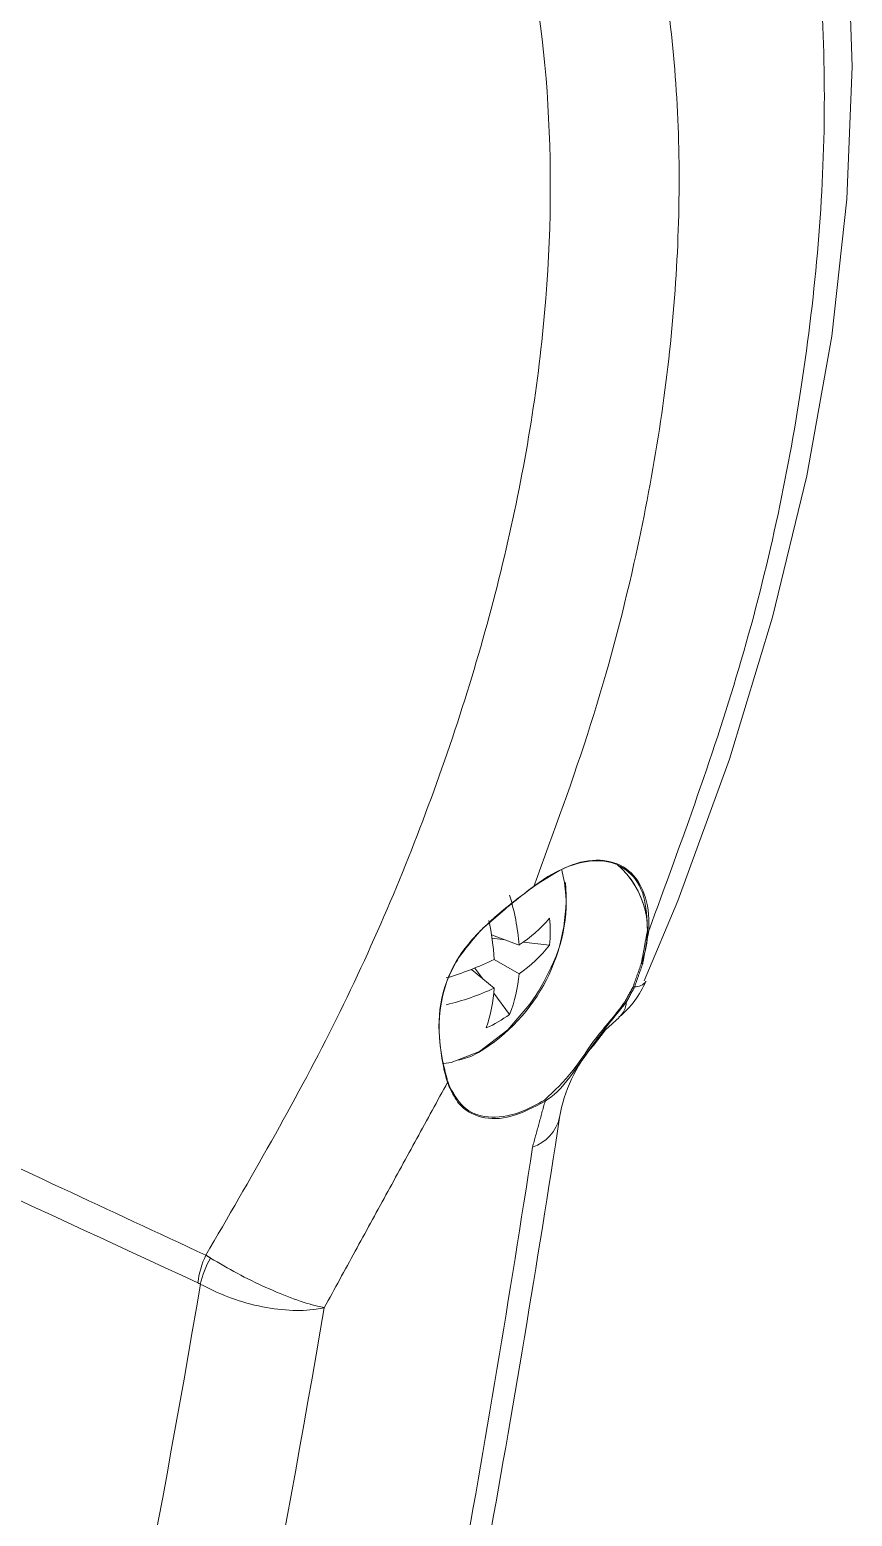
# Model space of a CAD drawing. Extents: x 2 to 136, y 1 to 99.
# Drawn here: x 108.162 to 109.021, y 7.769 to 9.321 of the extents above; entities that cross this region are included whole.
import ezdxf

# ---------------------------------------------------------------- set-up
doc = ezdxf.new("R2010")
doc.units = 0
doc.header["$MEASUREMENT"] = 0
doc.linetypes.add('SLD-Solid', pattern=[0])
doc.layers.add('OBJECT', color=7, linetype='CONTINUOUS')

msp = doc.modelspace()

# ---------------------------------------------------------------- linework, layer by layer
at = {"layer": 'OBJECT', "linetype": 'SLD-Solid', "lineweight": 15}
for p, q in [((108.6365, 8.383), (108.6366, 8.3831)), ((108.673, 8.3651), (108.6442, 8.3759)), ((108.6587, 8.3705), (108.6448, 8.3721)), ((108.7049, 8.365), (108.6775, 8.3682)), ((108.647, 8.3501), (108.673, 8.3351)), ((108.647, 8.3202), (108.6233, 8.3397)), ((108.6353, 8.3299), (108.6269, 8.3411)), ((108.6631, 8.2926), (108.6466, 8.3147)), ((108.5939, 8.242), (108.5938, 8.2423)), ((108.6009, 8.2165), (108.6008, 8.2168))]:
    msp.add_line(p, q, dxfattribs=at)
at = {"layer": 'OBJECT', "linetype": 'SLD-Solid', "lineweight": 15, "flags": 128}
for points in [[(108.8036, 8.3278), (108.8388, 8.4111), (108.8926, 8.5591), (108.9377, 8.7074), (108.9734, 8.8549), (108.9994, 9.0007), (109.0153, 9.1436), (109.0208, 9.2821), (109.0162, 9.4162), (109.0016, 9.5463), (108.977, 9.6713), (108.9424, 9.7902), (108.8981, 9.9021), (108.8445, 10.0059), (108.8013, 10.0714)], [(108.6361, 8.3834), (108.6362, 8.3833), (108.6363, 8.3832), (108.6364, 8.3831), (108.6364, 8.3831), (108.6364, 8.3831), (108.6364, 8.3831), (108.6364, 8.3831), (108.6363, 8.3832), (108.6361, 8.3834)], [(108.6362, 8.3835), (108.6363, 8.3834), (108.6364, 8.3833), (108.6365, 8.3832), (108.6365, 8.3832), (108.6365, 8.3832)], [(108.6318, 8.2538), (108.6614, 8.2766), (108.6842, 8.3032)], [(108.7507, 8.2603), (108.7634, 8.2764), (108.7777, 8.2895)], [(108.5934, 8.2417), (108.5936, 8.2418), (108.5937, 8.2419), (108.5938, 8.242), (108.5938, 8.2422), (108.5938, 8.2423), (108.5938, 8.2423)], [(108.5935, 8.2413), (108.5936, 8.2414), (108.5938, 8.2416), (108.5939, 8.2417), (108.5939, 8.2418), (108.5939, 8.242), (108.5939, 8.242)], [(108.5944, 8.2415), (108.6023, 8.2424), (108.6318, 8.2538)], [(108.6101, 8.2448), (108.6227, 8.2487), (108.6307, 8.2529)]]:
    msp.add_lwpolyline(points, dxfattribs=at)
at = {"layer": 'OBJECT', "linetype": 'SLD-Solid', "lineweight": 15}
for centre, radius, start, end in [((108.5743, 8.4078), 0.1478, 333.2666, 13.8564), ((108.7159, 8.38), 0.0913, 338.313, 49.3726), ((108.7156, 8.3799), 0.0915, 338.208, 49.2058), ((108.5343, 8.4141), 0.1878, 300.8967, 4.9833), ((108.4255, 8.3449), 0.2484, 4.66, 16.8954), ((108.6253, 8.3727), 0.0153, 43.07, 44.5862), ((108.3459, 8.3305), 0.3018, 3.7275, 11.5201), ((108.5883, 8.4945), 0.1546, 303.2255, 318.9733), ((108.5656, 8.379), 0.14, 354.2684, 5.7316), ((108.5943, 8.4513), 0.1403, 304.1246, 322.0448), ((108.8077, 8.3812), 0.00147, 239.4225, 296.7869), ((108.5091, 8.631), 0.3129, 286.3323, 296.1632), ((108.533, 8.3452), 0.1404, 337.9546, 355.8717), ((108.505, 8.4321), 0.2208, 324.2814, 335.724), ((108.8016, 8.3473), 0.00178, 234.693, 283.8347), ((108.8017, 8.3477), 0.00177, 234.2252, 284.1069), ((108.5408, 8.5446), 0.2483, 283.1016, 295.3384), ((108.4926, 8.3289), 0.1546, 341.0242, 356.7715), ((108.7135, 8.3667), 0.1, 309.943, 336.8526), ((108.7936, 8.3238), 0.00245, 235.0426, 270.4488), ((108.7945, 8.3345), 0.0131, 266.1338, 325.9527), ((108.7631, 8.3064), 0.0219, 310.4786, 357.355), ((108.7854, 8.3077), 0.00238, 222.9863, 259.1673), ((108.5814, 8.4061), 0.1399, 294.2626, 305.732), ((108.8663, 8.1603), 0.1529, 139.1495, 170.6787), ((108.6839, 8.2536), 0.091, 186.9177, 203.8521), ((108.5934, 8.2422), 0.000476, 14.6907, 66.1464), ((108.684, 8.2536), 0.0911, 187.1126, 203.5602), ((108.5981, 8.2224), 0.000668, 306.1367, 57.601), ((108.6002, 8.2166), 0.000659, 23.7539, 59.5238), ((108.6, 8.2166), 0.00077, 311.2042, 19.8713), ((108.6002, 8.2162), 0.000776, 311.5717, 20.073), ((108.6986, 8.202), 0.00159, 3.2003, 57.1603), ((91.7246, 10.7891), 17.1892, 348.18787, 351.28672), ((108.6729, 8.1954), 0.0437, 288.9742, 346.4138), ((108.4263, 8.0025), 0.089, 154.181, 173.6072), ((108.4341, 7.9898), 0.0961, 149.6844, 167.2242)]:
    msp.add_arc(centre, radius, start, end, dxfattribs=at)
for centre, major_axis, ratio, start_param, end_param in [((107.814, 9.1848), (10.7377, -5.0406), 0.070939, 4.74376, 4.794457), ((98.036, 17.1128), (-5.5041, 16.751), 0.560269, 3.912021, 3.97647), ((94.7497, 15.2155), (-8.654, 14.9534), 0.719689, 3.80204, 3.85683), ((94.8107, 15.2508), (-8.7039, 15.04), 0.71887, 3.802047, 3.855916)]:
    msp.add_ellipse(centre, major_axis=major_axis, ratio=ratio, start_param=start_param, end_param=end_param, dxfattribs=at)
for points, knots in [([(108.8084, 8.3799), (108.843, 8.4743), (108.9132, 8.6653), (108.9641, 8.9054), (108.9871, 9.0974), (108.9936, 9.244), (108.9884, 9.3868), (108.9662, 9.5607), (108.9156, 9.7594), (108.8444, 9.8882), (108.8084, 9.9533)], [0, 0, 0, 0, 0.158308, 0.320393, 0.4075, 0.494607, 0.584228, 0.67385, 0.834938, 1, 1, 1, 1]), ([(108.3462, 8.0413), (108.3922, 8.1204), (108.4843, 8.2788), (108.5901, 8.5283), (108.6656, 8.7798), (108.706, 9.0268), (108.7083, 9.2593), (108.6743, 9.4713), (108.6039, 9.6566), (108.5159, 9.7879), (108.4272, 9.8776), (108.3732, 9.9149), (108.3462, 9.9336)], [0, 0, 0, 0, 0.107626, 0.215248, 0.326099, 0.436946, 0.546986, 0.657027, 0.766705, 0.876388, 0.938194, 1, 1, 1, 1]), ([(108.6884, 9.7561), (108.7002, 9.736), (108.7462, 9.6584), (108.8046, 9.502), (108.8429, 9.2757), (108.8405, 9.0272), (108.8042, 8.7972), (108.7507, 8.5954), (108.7091, 8.4826), (108.6884, 8.4262)], [0, 0, 0, 0, 0.062217, 0.241055, 0.419891, 0.59818, 0.776471, 0.888235, 1, 1, 1, 1]), ([(108.807, 8.3799), (108.8065, 8.3927), (108.8055, 8.4182), (108.7889, 8.4435), (108.7632, 8.4552), (108.7303, 8.4514), (108.7039, 8.4379), (108.69, 8.4275), (108.6878, 8.4259)], [0, 0, 0, 0, 0.193231, 0.386467, 0.579538, 0.772364, 0.965005, 1, 1, 1, 1]), ([(108.6884, 8.4262), (108.7005, 8.4341), (108.7246, 8.4501), (108.7586, 8.456), (108.7862, 8.4473), (108.8042, 8.4238), (108.809, 8.3982), (108.8085, 8.3824), (108.8084, 8.3799)], [0, 0, 0, 0, 0.192555, 0.385109, 0.577708, 0.770475, 0.963487, 1, 1, 1, 1]), ([(108.6362, 8.3835), (108.6492, 8.3947), (108.667, 8.4101), (108.6838, 8.4227), (108.6884, 8.4262)], [0, 0, 0, 0, 0.729926, 1, 1, 1, 1]), ([(108.6878, 8.4259), (108.6751, 8.4163), (108.6576, 8.4033), (108.6408, 8.3877), (108.6362, 8.3835)], [0, 0, 0, 0, 0.730796, 1, 1, 1, 1]), ([(108.5934, 8.2417), (108.5912, 8.2561), (108.5868, 8.2848), (108.5963, 8.3324), (108.6172, 8.3641), (108.6319, 8.3791), (108.6361, 8.3834)], [0, 0, 0, 0, 0.309279, 0.616001, 0.89125, 1, 1, 1, 1]), ([(108.6361, 8.3834), (108.6248, 8.3709), (108.6026, 8.3462), (108.589, 8.3012), (108.5895, 8.2658), (108.5925, 8.2483), (108.5936, 8.2426)], [0, 0, 0, 0, 0.307575, 0.605515, 0.870212, 1, 1, 1, 1]), ([(108.6995, 8.2033), (108.7097, 8.2128), (108.729, 8.2307), (108.7517, 8.268), (108.7727, 8.2908), (108.7817, 8.3033), (108.7837, 8.3061)], [0, 0, 0, 0, 0.352537, 0.661543, 0.924398, 1, 1, 1, 1]), ([(108.785, 8.3054), (108.7744, 8.2924), (108.7557, 8.2696), (108.7306, 8.233), (108.7147, 8.2117), (108.7022, 8.2034), (108.7002, 8.202)], [0, 0, 0, 0, 0.353798, 0.623722, 0.94006, 1, 1, 1, 1]), ([(107.8025, 8.2955), (107.8287, 8.2832), (107.9598, 8.2216), (108.141, 8.1368), (108.2961, 8.0646), (108.3462, 8.0413)], [0, 0, 0, 0, 0.144675, 0.723377, 1, 1, 1, 1]), ([(108.6007, 8.2168), (108.6057, 8.2082), (108.6158, 8.1911), (108.6435, 8.1832), (108.6728, 8.1883), (108.6921, 8.1991), (108.6995, 8.2033)], [0, 0, 0, 0, 0.276325, 0.552665, 0.828652, 1, 1, 1, 1]), ([(108.7002, 8.202), (108.6882, 8.1958), (108.6642, 8.1832), (108.6327, 8.1833), (108.6112, 8.1953), (108.6036, 8.21), (108.6007, 8.2156)], [0, 0, 0, 0, 0.275398, 0.55079, 0.826423, 1, 1, 1, 1]), ([(108.3512, 8.0383), (108.3603, 8.0329), (108.3784, 8.0222), (108.4092, 8.0072), (108.4386, 7.995), (108.4583, 7.9889), (108.4675, 7.987), (108.4697, 7.9866), (108.4698, 7.9865)], [0, 0, 0, 0, 0.22823, 0.4564, 0.686137, 0.918665, 0.996838, 1, 1, 1, 1]), ([(108.4698, 7.9865), (108.4697, 7.9865), (108.467, 7.9859), (108.4562, 7.9838), (108.4338, 7.9829), (108.4014, 7.9875), (108.3684, 7.997), (108.3498, 8.0064), (108.3404, 8.0111)], [0, 0, 0, 0, 0.003161, 0.081419, 0.314068, 0.543809, 0.771874, 1, 1, 1, 1])]:
    msp.add_open_spline(points, degree=3, knots=knots, dxfattribs=at)
for points in [[(108.6362, 8.3835), (108.6361, 8.3834)], [(108.8007, 8.3462), (108.807, 8.3799)], [(108.8084, 8.3799), (108.8022, 8.346)], [(108.7922, 8.3218), (108.8006, 8.3459)], [(108.8021, 8.3456), (108.7936, 8.3214)], [(108.8007, 8.3462), (108.8006, 8.3459)], [(108.8021, 8.3456), (108.8022, 8.346)], [(108.7837, 8.3061), (108.7922, 8.3218)], [(108.7936, 8.3214), (108.785, 8.3054)], [(108.5934, 8.2417), (108.5935, 8.2413)], [(108.5985, 8.2219), (108.5935, 8.2413)], [(108.5936, 8.2423), (108.5985, 8.223)], [(108.5985, 8.2219), (108.4698, 7.9865)], [(108.6006, 8.216), (108.5985, 8.2219)], [(108.5987, 8.2222), (108.6005, 8.2171)], [(108.6006, 8.216), (108.6007, 8.2156)], [(108.6871, 8.1541), (108.7002, 8.202)], [(108.3462, 8.0413), (108.3512, 8.0383)], [(108.3404, 8.0111), (108.3379, 8.0124)]]:
    msp.add_open_spline(points, degree=1, dxfattribs=at)

doc.saveas('drawing.dxf')
